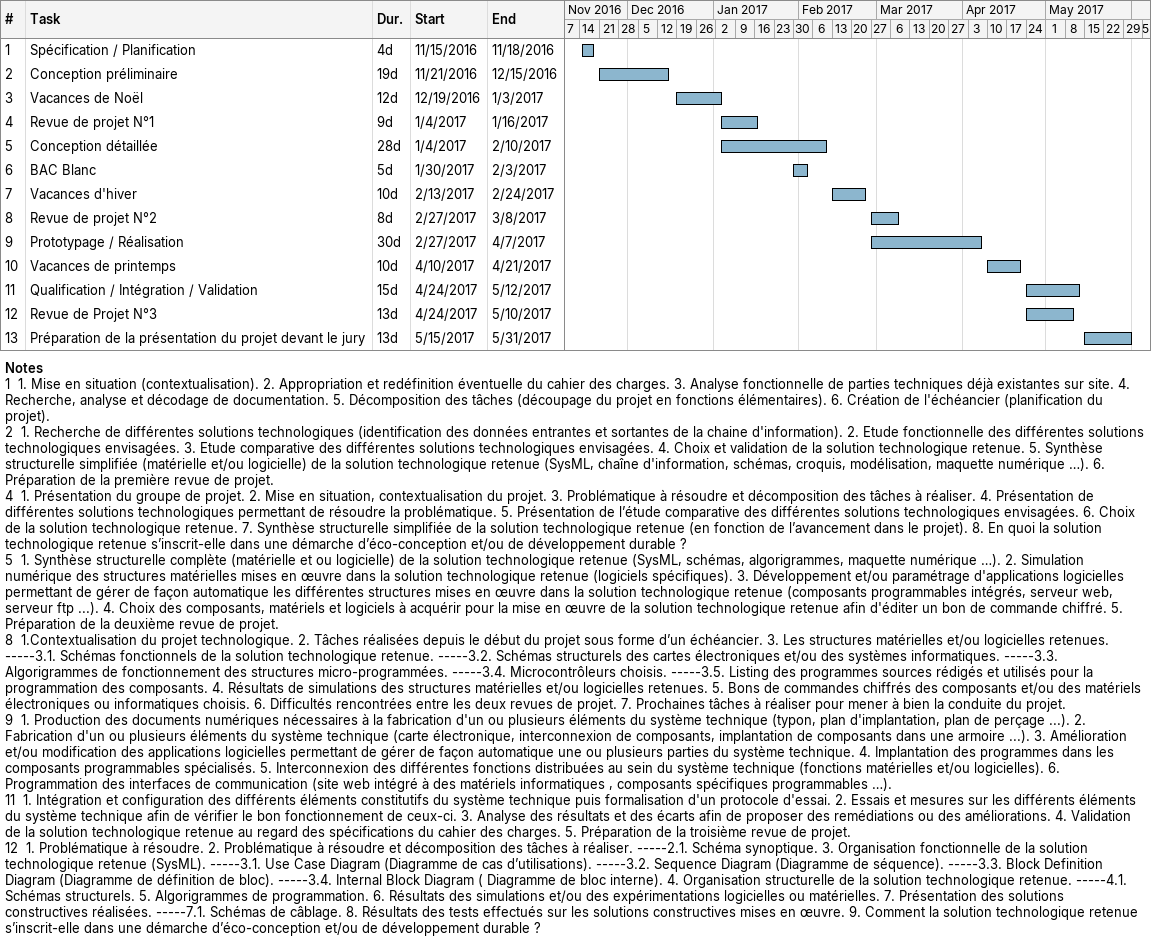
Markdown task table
| ID | Task | Duration | Start | Finish |
|---|---|---|---|---|
| 1 | Spécification / Planification | 4d | 2016-11-15 | 2016-11-18 |
| 2 | Conception préliminaire | 19d | 2016-11-21 | 2016-12-15 |
| 3 | Vacances de Noël | 12d | 2016-12-19 | 2017-01-03 |
| 4 | Revue de projet N°1 | 9d | 2017-01-04 | 2017-01-16 |
| 5 | Conception détaillée | 28d | 2017-01-04 | 2017-02-10 |
| 6 | BAC Blanc | 5d | 2017-01-30 | 2017-02-03 |
| 7 | Vacances d'hiver | 10d | 2017-02-13 | 2017-02-24 |
| 8 | Revue de projet N°2 | 8d | 2017-02-27 | 2017-03-08 |
| 9 | Prototypage / Réalisation | 30d | 2017-02-27 | 2017-04-07 |
| 10 | Vacances de printemps | 10d | 2017-04-10 | 2017-04-21 |
| 11 | Qualification / Intégration / Validation | 15d | 2017-04-24 | 2017-05-12 |
| 12 | Revue de Projet N°3 | 13d | 2017-04-24 | 2017-05-10 |
| 13 | Préparation de la présentation du projet devant le jury | 13d | 2017-05-15 | 2017-05-31 |

Notes
- 1: 1. Mise en situation (contextualisation). 2. Appropriation et redéfinition éventuelle du cahier des charges. 3. Analyse fonctionnelle de parties techniques déjà existantes sur site. 4. Recherche, analyse et décodage de documentation. 5. Décomposition des tâches (découpage du projet en fonctions élémentaires). 6. Création de l'échéancier (planification du projet).
- 2: 1. Recherche de différentes solutions technologiques (identification des données entrantes et sortantes de la chaine d'information). 2. Etude fonctionnelle des différentes solutions technologiques envisagées. 3. Etude comparative des différentes solutions technologiques envisagées. 4. Choix et validation de la solution technologique retenue. 5. Synthèse structurelle simplifiée (matérielle et/ou logicielle) de la solution technologique retenue (SysML, chaîne d'information, schémas, croquis, modélisation, maquette numérique …). 6. Préparation de la première revue de projet.
- 4: 1. Présentation du groupe de projet. 2. Mise en situation, contextualisation du projet. 3. Problématique à résoudre et décomposition des tâches à réaliser. 4. Présentation de différentes solutions technologiques permettant de résoudre la problématique. 5. Présentation de l’étude comparative des différentes solutions technologiques envisagées. 6. Choix de la solution technologique retenue. 7. Synthèse structurelle simplifiée de la solution technologique retenue (en fonction de l’avancement dans le projet). 8. En quoi la solution technologique retenue s’inscrit-elle dans une démarche d’éco-conception et/ou de développement durable ?
- 5: 1. Synthèse structurelle complète (matérielle et ou logicielle) de la solution technologique retenue (SysML, schémas, algorigrammes, maquette numérique …). 2. Simulation numérique des structures matérielles mises en œuvre dans la solution technologique retenue (logiciels spécifiques). 3. Développement et/ou paramétrage d'applications logicielles permettant de gérer de façon automatique les différentes structures mises en œuvre dans la solution technologique retenue (composants programmables intégrés, serveur web, serveur ftp ...). 4. Choix des composants, matériels et logiciels à acquérir pour la mise en œuvre de la solution technologique retenue afin d'éditer un bon de commande chiffré. 5. Préparation de la deuxième revue de projet.
- 8: 1.Contextualisation du projet technologique. 2. Tâches réalisées depuis le début du projet sous forme d’un échéancier. 3. Les structures matérielles et/ou logicielles retenues. -----3.1. Schémas fonctionnels de la solution technologique retenue. -----3.2. Schémas structurels des cartes électroniques et/ou des systèmes informatiques. -----3.3. Algorigrammes de fonctionnement des structures micro-programmées. -----3.4. Microcontrôleurs choisis. -----3.5. Listing des programmes sources rédigés et utilisés pour la programmation des composants. 4. Résultats de simulations des structures matérielles et/ou logicielles retenues. 5. Bons de commandes chiffrés des composants et/ou des matériels électroniques ou informatiques choisis. 6. Difficultés rencontrées entre les deux revues de projet. 7. Prochaines tâches à réaliser pour mener à bien la conduite du projet.
- 9: 1. Production des documents numériques nécessaires à la fabrication d'un ou plusieurs éléments du système technique (typon, plan d'implantation, plan de perçage ...). 2. Fabrication d'un ou plusieurs éléments du système technique (carte électronique, interconnexion de composants, implantation de composants dans une armoire ...). 3. Amélioration et/ou modification des applications logicielles permettant de gérer de façon automatique une ou plusieurs parties du système technique. 4. Implantation des programmes dans les composants programmables spécialisés. 5. Interconnexion des différentes fonctions distribuées au sein du système technique (fonctions matérielles et/ou logicielles). 6. Programmation des interfaces de communication (site web intégré à des matériels informatiques , composants spécifiques programmables …).
- 11: 1. Intégration et configuration des différents éléments constitutifs du système technique puis formalisation d'un protocole d'essai. 2. Essais et mesures sur les différents éléments du système technique afin de vérifier le bon fonctionnement de ceux-ci. 3. Analyse des résultats et des écarts afin de proposer des remédiations ou des améliorations. 4. Validation de la solution technologique retenue au regard des spécifications du cahier des charges. 5. Préparation de la troisième revue de projet.
- 12: 1. Problématique à résoudre. 2. Problématique à résoudre et décomposition des tâches à réaliser. -----2.1. Schéma synoptique. 3. Organisation fonctionnelle de la solution technologique retenue (SysML). -----3.1. Use Case Diagram (Diagramme de cas d’utilisations). -----3.2. Sequence Diagram (Diagramme de séquence). -----3.3. Block Definition Diagram (Diagramme de définition de bloc). -----3.4. Internal Block Diagram ( Diagramme de bloc interne). 4. Organisation structurelle de la solution technologique retenue. -----4.1. Schémas structurels. 5. Algorigrammes de programmation. 6. Résultats des simulations et/ou des expérimentations logicielles ou matérielles. 7. Présentation des solutions constructives réalisées. -----7.1. Schémas de câblage. 8. Résultats des tests effectués sur les solutions constructives mises en œuvre. 9. Comment la solution technologique retenue s’inscrit-elle dans une démarche d’éco-conception et/ou de développement durable ?
